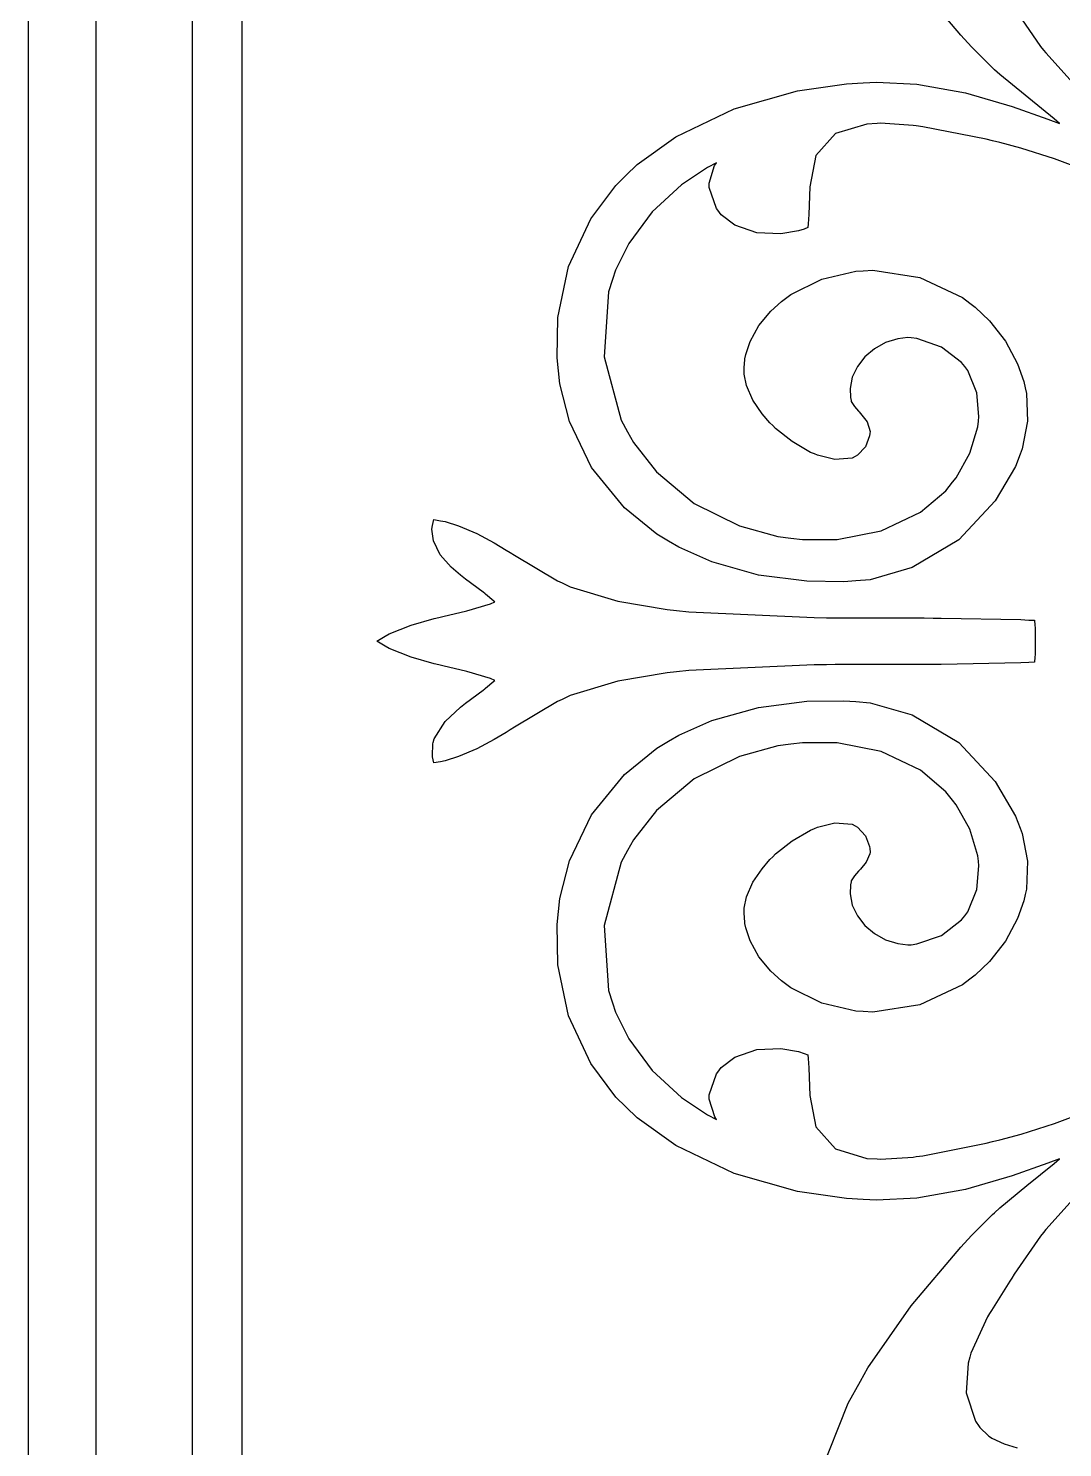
# Model space of a CAD drawing. Extents: x 0 to 1426, y 0 to 829.
# Drawn here: x 0.1 to 59.7, y 659.2 to 740.9 of the extents above; entities that cross this region are included whole.
import ezdxf

# ---------------------------------------------------------------- set-up
doc = ezdxf.new("R2010")
doc.units = 0
doc.layers.get('0').update_dxf_attribs({"linetype": 'CONTINUOUS'})

msp = doc.modelspace()

# ---------------------------------------------------------------- linework, layer by layer
at = {"color": 0}
for p, q in [((0.1034, 631.472), (0.1034, 779.801)), ((0.1034, 631.472), (0.1034, 779.801)), ((3.9908, 775.914), (3.9908, 635.356)), ((3.9908, 775.914), (3.9908, 635.356)), ((9.5567, 637.639), (9.5567, 773.635)), ((9.5567, 637.639), (9.5567, 773.635)), ((12.3899, 773.635), (12.3899, 637.639)), ((12.3899, 773.635), (12.3899, 637.639)), ((53.818, 740.533), (50.9598, 743.91)), ((53.818, 740.533), (50.9598, 743.91)), ((56.8798, 742.1), (58.4013, 739.895)), ((56.8798, 742.1), (58.4013, 739.895)), ((54.416, 739.874), (53.818, 740.533)), ((54.416, 739.874), (53.818, 740.533)), ((54.5207, 739.761), (54.416, 739.874)), ((54.5207, 739.761), (54.416, 739.874)), ((55.6369, 738.653), (54.5207, 739.761)), ((55.6369, 738.653), (54.5207, 739.761)), ((58.4013, 739.895), (58.5749, 739.683)), ((58.4013, 739.895), (58.5749, 739.683)), ((58.5749, 739.683), (58.7072, 739.525)), ((58.5749, 739.683), (58.7072, 739.525)), ((58.7072, 739.525), (60.1155, 737.962)), ((58.7072, 739.525), (60.1155, 737.962)), ((55.7541, 738.547), (55.6369, 738.653)), ((55.7541, 738.547), (55.6369, 738.653)), ((56.0518, 738.279), (55.7541, 738.547)), ((56.0518, 738.279), (55.7541, 738.547)), ((59.1894, 735.718), (56.0518, 738.279)), ((59.1894, 735.718), (56.0518, 738.279)), ((40.7529, 736.3), (44.4003, 737.327)), ((40.7529, 736.3), (44.4003, 737.327)), ((44.4003, 737.327), (47.2324, 737.743)), ((44.4003, 737.327), (47.2324, 737.743)), ((47.2324, 737.743), (48.1817, 737.789)), ((47.2324, 737.743), (48.1817, 737.789)), ((48.1817, 737.789), (48.9507, 737.828)), ((48.1817, 737.789), (48.9507, 737.828)), ((48.9507, 737.828), (51.2713, 737.708)), ((48.9507, 737.828), (51.2713, 737.708)), ((51.2713, 737.708), (54.0798, 737.214)), ((51.2713, 737.708), (54.0798, 737.214)), ((54.0798, 737.214), (56.7683, 736.424)), ((54.0798, 737.214), (56.7683, 736.424)), ((37.4026, 734.684), (40.7529, 736.3)), ((37.4026, 734.684), (40.7529, 736.3)), ((56.7683, 736.424), (58.8186, 735.704)), ((56.7683, 736.424), (58.8186, 735.704)), ((58.8186, 735.704), (59.4995, 735.457)), ((58.8186, 735.704), (59.4995, 735.457)), ((59.4995, 735.457), (59.1894, 735.718)), ((59.4995, 735.457), (59.1894, 735.718)), ((46.5875, 734.882), (45.4671, 733.601)), ((46.5875, 734.882), (45.4671, 733.601)), ((48.3898, 735.422), (46.5875, 734.882)), ((48.3898, 735.422), (46.5875, 734.882)), ((48.9991, 735.453), (48.3898, 735.422)), ((48.9991, 735.453), (48.3898, 735.422)), ((49.1765, 735.461), (48.9991, 735.453)), ((49.1765, 735.461), (48.9991, 735.453)), ((51.0674, 735.344), (49.1765, 735.461)), ((51.0674, 735.344), (49.1765, 735.461)), ((51.2452, 735.319), (51.0674, 735.344)), ((51.2452, 735.319), (51.0674, 735.344)), ((51.6146, 735.266), (51.2452, 735.319)), ((51.6146, 735.266), (51.2452, 735.319)), ((55.2785, 734.547), (51.6146, 735.266)), ((55.2785, 734.547), (51.6146, 735.266)), ((35.162, 733.083), (37.4026, 734.684)), ((35.162, 733.083), (37.4026, 734.684)), ((55.6398, 734.459), (55.2785, 734.547)), ((55.6398, 734.459), (55.2785, 734.547)), ((56.0504, 734.356), (55.6398, 734.459)), ((56.0504, 734.356), (55.6398, 734.459)), ((57.2752, 734.021), (56.0504, 734.356)), ((57.2752, 734.021), (56.0504, 734.356)), ((59.206, 733.421), (57.2752, 734.021)), ((59.206, 733.421), (57.2752, 734.021)), ((39.7372, 733.189), (39.2105, 732.913)), ((39.7372, 733.189), (39.2105, 732.913)), ((39.697, 733.129), (39.7316, 733.185)), ((39.697, 733.129), (39.7316, 733.185)), ((39.7316, 733.185), (39.7358, 733.189)), ((39.7316, 733.185), (39.7358, 733.189)), ((39.7358, 733.189), (39.7372, 733.189)), ((39.7358, 733.189), (39.7372, 733.189)), ((45.4671, 733.601), (45.1171, 731.802)), ((45.4671, 733.601), (45.1171, 731.802)), ((61.1434, 732.681), (59.206, 733.421)), ((61.1434, 732.681), (59.206, 733.421)), ((33.948, 731.89), (34.5157, 732.448)), ((33.948, 731.89), (34.5157, 732.448)), ((34.5157, 732.448), (35.162, 733.083)), ((34.5157, 732.448), (35.162, 733.083)), ((39.2105, 732.913), (37.7225, 731.915)), ((39.2105, 732.913), (37.7225, 731.915)), ((39.3114, 732.014), (39.6311, 733.03)), ((39.3114, 732.014), (39.6311, 733.03)), ((39.6311, 733.03), (39.6946, 733.125)), ((39.6311, 733.03), (39.6946, 733.125)), ((39.6946, 733.125), (39.697, 733.129)), ((39.6946, 733.125), (39.697, 733.129)), ((32.5038, 729.957), (33.948, 731.89)), ((32.5038, 729.957), (33.948, 731.89)), ((37.7225, 731.915), (36.026, 730.363)), ((37.7225, 731.915), (36.026, 730.363)), ((39.3139, 731.901), (39.3114, 732.014)), ((39.3139, 731.901), (39.3114, 732.014)), ((39.3153, 731.77), (39.3139, 731.901)), ((39.3153, 731.77), (39.3139, 731.901)), ((39.7302, 730.56), (39.3153, 731.77)), ((39.7302, 730.56), (39.3153, 731.77)), ((45.1171, 731.802), (45.0522, 730.204)), ((45.1171, 731.802), (45.0522, 730.204)), ((31.214, 727.213), (32.5038, 729.957)), ((31.214, 727.213), (32.5038, 729.957)), ((36.026, 730.363), (34.688, 728.546)), ((36.026, 730.363), (34.688, 728.546)), ((39.8117, 730.451), (39.7302, 730.56)), ((39.8117, 730.451), (39.7302, 730.56)), ((40.0018, 730.197), (39.8117, 730.451)), ((40.0018, 730.197), (39.8117, 730.451)), ((40.8009, 729.594), (40.0018, 730.197)), ((40.8009, 729.594), (40.0018, 730.197)), ((45.0522, 730.204), (45.0176, 729.671)), ((45.0522, 730.204), (45.0176, 729.671)), ((42.0606, 729.156), (40.8009, 729.594)), ((42.0606, 729.156), (40.8009, 729.594)), ((43.4372, 729.096), (42.0606, 729.156)), ((43.4372, 729.096), (42.0606, 729.156)), ((44.4556, 729.266), (43.4372, 729.096)), ((44.4556, 729.266), (43.4372, 729.096)), ((44.7781, 729.375), (44.4556, 729.266)), ((44.7781, 729.375), (44.4556, 729.266)), ((45.0039, 729.453), (44.7781, 729.375)), ((45.0039, 729.453), (44.7781, 729.375)), ((45.0176, 729.671), (45.0039, 729.453)), ((45.0176, 729.671), (45.0039, 729.453)), ((34.688, 728.546), (33.9259, 727.012)), ((34.688, 728.546), (33.9259, 727.012)), ((30.6062, 724.274), (31.214, 727.213)), ((30.6062, 724.274), (31.214, 727.213)), ((33.9259, 727.012), (33.7495, 726.472)), ((33.9259, 727.012), (33.7495, 726.472)), ((45.8004, 726.486), (47.7725, 726.951)), ((45.8004, 726.486), (47.7725, 726.951)), ((47.7725, 726.951), (48.1803, 726.973)), ((47.7725, 726.951), (48.1803, 726.973)), ((48.1803, 726.973), (48.7454, 727.004)), ((48.1803, 726.973), (48.7454, 727.004)), ((48.7454, 727.004), (51.4586, 726.574)), ((48.7454, 727.004), (51.4586, 726.574)), ((33.7495, 726.472), (33.5098, 725.752)), ((33.7495, 726.472), (33.5098, 725.752)), ((44.0161, 725.597), (45.8004, 726.486)), ((44.0161, 725.597), (45.8004, 726.486)), ((51.4586, 726.574), (53.902, 725.431)), ((51.4586, 726.574), (53.902, 725.431)), ((33.5098, 725.752), (33.2631, 722.009)), ((33.5098, 725.752), (33.2631, 722.009)), ((42.8734, 724.644), (43.4827, 725.202)), ((42.8734, 724.644), (43.4827, 725.202)), ((43.4827, 725.202), (43.7032, 725.364)), ((43.4827, 725.202), (43.7032, 725.364)), ((43.7032, 725.364), (44.0161, 725.597)), ((43.7032, 725.364), (44.0161, 725.597)), ((53.902, 725.431), (54.3334, 725.103)), ((53.902, 725.431), (54.3334, 725.103)), ((54.3334, 725.103), (54.6336, 724.874)), ((54.3334, 725.103), (54.6336, 724.874)), ((30.5566, 721.96), (30.6062, 724.274)), ((30.5566, 721.96), (30.6062, 724.274)), ((42.183, 723.815), (42.8734, 724.644)), ((42.183, 723.815), (42.8734, 724.644)), ((54.6336, 724.874), (55.4634, 724.083)), ((54.6336, 724.874), (55.4634, 724.083)), ((41.6705, 722.891), (42.183, 723.815)), ((41.6705, 722.891), (42.183, 723.815)), ((55.4634, 724.083), (56.3894, 722.909)), ((55.4634, 724.083), (56.3894, 722.909)), ((41.4196, 722.147), (41.6705, 722.891)), ((41.4196, 722.147), (41.6705, 722.891)), ((49.4757, 722.831), (48.8322, 722.478)), ((49.4757, 722.831), (48.8322, 722.478)), ((50.1908, 723.05), (49.4757, 722.831)), ((50.1908, 723.05), (49.4757, 722.831)), ((50.764, 723.12), (50.1908, 723.05)), ((50.764, 723.12), (50.1908, 723.05)), ((50.9545, 723.117), (50.764, 723.12)), ((50.9545, 723.117), (50.764, 723.12)), ((51.2685, 723.071), (50.9545, 723.117)), ((51.2685, 723.071), (50.9545, 723.117)), ((52.6962, 722.577), (51.2685, 723.071)), ((52.6962, 722.577), (51.2685, 723.071)), ((53.8565, 721.692), (52.6962, 722.577)), ((53.8565, 721.692), (52.6962, 722.577)), ((56.3894, 722.909), (57.084, 721.614)), ((56.3894, 722.909), (57.084, 721.614)), ((30.6407, 721.201), (30.5566, 721.96)), ((30.6407, 721.201), (30.5566, 721.96)), ((33.2631, 722.009), (34.2401, 718.368)), ((33.2631, 722.009), (34.2401, 718.368)), ((41.3247, 721.395), (41.3688, 721.84)), ((41.3247, 721.395), (41.3688, 721.84)), ((41.3688, 721.84), (41.3784, 721.893)), ((41.3688, 721.84), (41.3784, 721.893)), ((41.3784, 721.893), (41.4196, 722.147)), ((41.3784, 721.893), (41.4196, 722.147)), ((48.2822, 722.016), (47.8497, 721.466)), ((48.2822, 722.016), (47.8497, 721.466)), ((48.8322, 722.478), (48.2822, 722.016)), ((48.8322, 722.478), (48.2822, 722.016)), ((30.7206, 720.464), (30.6407, 721.201)), ((30.7206, 720.464), (30.6407, 721.201)), ((41.3247, 721.229), (41.3247, 721.395)), ((41.3247, 721.229), (41.3247, 721.395)), ((41.3247, 721.014), (41.3247, 721.229)), ((41.3247, 721.014), (41.3247, 721.229)), ((41.4651, 720.358), (41.3247, 721.014)), ((41.4651, 720.358), (41.3247, 721.014)), ((47.8497, 721.466), (47.5576, 720.845)), ((47.8497, 721.466), (47.5576, 720.845)), ((54.0371, 721.452), (53.8565, 721.692)), ((54.0371, 721.452), (53.8565, 721.692)), ((54.2092, 721.222), (54.0371, 721.452)), ((54.2092, 721.222), (54.0371, 721.452)), ((54.7303, 719.945), (54.2092, 721.222)), ((54.7303, 719.945), (54.2092, 721.222)), ((57.084, 721.614), (57.4463, 720.584)), ((57.084, 721.614), (57.4463, 720.584)), ((31.2787, 718.284), (30.7206, 720.464)), ((31.2787, 718.284), (30.7206, 720.464)), ((41.8331, 719.518), (41.4651, 720.358)), ((41.8331, 719.518), (41.4651, 720.358)), ((47.5576, 720.845), (47.4278, 720.185)), ((47.5576, 720.845), (47.4278, 720.185)), ((47.4278, 720.185), (47.4472, 719.667)), ((47.4278, 720.185), (47.4472, 719.667)), ((57.4463, 720.584), (57.5208, 720.231)), ((57.4463, 720.584), (57.5208, 720.231)), ((57.5208, 720.231), (57.5882, 719.91)), ((57.5208, 720.231), (57.5882, 719.91)), ((42.3609, 718.739), (41.8331, 719.518)), ((42.3609, 718.739), (41.8331, 719.518)), ((47.4472, 719.667), (47.4857, 719.497)), ((47.4472, 719.667), (47.4857, 719.497)), ((47.4857, 719.497), (47.4984, 719.448)), ((47.4857, 719.497), (47.4984, 719.448)), ((47.4984, 719.448), (47.6843, 719.155)), ((47.4984, 719.448), (47.6843, 719.155)), ((54.8513, 718.577), (54.7303, 719.945)), ((54.8513, 718.577), (54.7303, 719.945)), ((57.5882, 719.91), (57.6545, 718.301)), ((57.5882, 719.91), (57.6545, 718.301)), ((42.8156, 718.213), (42.3609, 718.739)), ((42.8156, 718.213), (42.3609, 718.739)), ((47.6843, 719.155), (47.9213, 718.887)), ((47.6843, 719.155), (47.9213, 718.887)), ((47.9213, 718.887), (47.9584, 718.845)), ((47.9213, 718.887), (47.9584, 718.845)), ((47.9584, 718.845), (48.0399, 718.757)), ((47.9584, 718.845), (48.0399, 718.757)), ((48.0399, 718.757), (48.4145, 718.266)), ((48.0399, 718.757), (48.4145, 718.266)), ((54.8238, 718.305), (54.8513, 718.577)), ((54.8238, 718.305), (54.8513, 718.577)), ((32.541, 715.631), (31.2787, 718.284)), ((32.541, 715.631), (31.2787, 718.284)), ((34.2401, 718.368), (34.6136, 717.691)), ((34.2401, 718.368), (34.6136, 717.691)), ((34.6136, 717.691), (34.9539, 717.074)), ((34.6136, 717.691), (34.9539, 717.074)), ((42.981, 718.051), (42.8156, 718.213)), ((42.981, 718.051), (42.8156, 718.213)), ((43.1451, 717.889), (42.981, 718.051)), ((43.1451, 717.889), (42.981, 718.051)), ((44.0916, 717.134), (43.1451, 717.889)), ((44.0916, 717.134), (43.1451, 717.889)), ((48.4145, 718.266), (48.5923, 717.709)), ((48.4145, 718.266), (48.5923, 717.709)), ((48.5923, 717.709), (48.5743, 717.589)), ((48.5923, 717.709), (48.5743, 717.589)), ((54.3373, 716.467), (54.792, 717.991)), ((54.3373, 716.467), (54.792, 717.991)), ((54.792, 717.991), (54.8238, 718.305)), ((54.792, 717.991), (54.8238, 718.305)), ((57.6545, 718.301), (57.3486, 716.717)), ((57.6545, 718.301), (57.3486, 716.717)), ((34.9539, 717.074), (36.2839, 715.391)), ((34.9539, 717.074), (36.2839, 715.391)), ((45.1527, 716.513), (44.0916, 717.134)), ((45.1527, 716.513), (44.0916, 717.134)), ((48.3263, 716.837), (47.8663, 716.343)), ((48.3263, 716.837), (47.8663, 716.343)), ((48.5567, 717.455), (48.3263, 716.837)), ((48.5567, 717.455), (48.3263, 716.837)), ((48.5743, 717.589), (48.5567, 717.455)), ((48.5743, 717.589), (48.5567, 717.455)), ((45.376, 716.421), (45.1527, 716.513)), ((45.376, 716.421), (45.1527, 716.513)), ((45.551, 716.347), (45.376, 716.421)), ((45.551, 716.347), (45.376, 716.421)), ((46.5473, 716.097), (45.551, 716.347)), ((46.5473, 716.097), (45.551, 716.347)), ((47.552, 716.185), (46.5473, 716.097)), ((47.552, 716.185), (46.5473, 716.097)), ((47.7326, 716.276), (47.552, 716.185)), ((47.7326, 716.276), (47.552, 716.185)), ((47.8663, 716.343), (47.7326, 716.276)), ((47.8663, 716.343), (47.7326, 716.276)), ((53.5411, 715.052), (54.3373, 716.467)), ((53.5411, 715.052), (54.3373, 716.467)), ((57.2301, 716.411), (56.9584, 715.705)), ((57.2301, 716.411), (56.9584, 715.705)), ((57.3486, 716.717), (57.2301, 716.411)), ((57.3486, 716.717), (57.2301, 716.411)), ((34.4372, 713.313), (32.541, 715.631)), ((34.4372, 713.313), (32.541, 715.631)), ((36.2839, 715.391), (38.457, 713.571)), ((36.2839, 715.391), (38.457, 713.571)), ((56.9584, 715.705), (55.7911, 713.726)), ((56.9584, 715.705), (55.7911, 713.726)), ((52.9498, 714.304), (53.3382, 714.795)), ((52.9498, 714.304), (53.3382, 714.795)), ((53.3382, 714.795), (53.5411, 715.052)), ((53.3382, 714.795), (53.5411, 715.052)), ((38.457, 713.571), (41.0616, 712.283)), ((38.457, 713.571), (41.0616, 712.283)), ((51.4794, 713.073), (52.9498, 714.304)), ((51.4794, 713.073), (52.9498, 714.304)), ((55.7911, 713.726), (53.6952, 711.479)), ((55.7911, 713.726), (53.6952, 711.479)), ((36.2948, 711.8), (34.4372, 713.313)), ((36.2948, 711.8), (34.4372, 713.313)), ((49.2234, 711.987), (51.4794, 713.073)), ((49.2234, 711.987), (51.4794, 713.073)), ((23.3495, 712.089), (23.3894, 712.301)), ((23.3495, 712.089), (23.3894, 712.301)), ((23.4322, 711.408), (23.3495, 712.089)), ((23.4322, 711.408), (23.3495, 712.089)), ((23.3894, 712.301), (23.4528, 712.643)), ((23.3894, 712.301), (23.4528, 712.643)), ((23.4528, 712.643), (23.8345, 712.576)), ((23.4528, 712.643), (23.8345, 712.576)), ((23.8345, 712.576), (24.1005, 712.526)), ((23.8345, 712.576), (24.1005, 712.526)), ((24.1005, 712.526), (24.8833, 712.283)), ((24.1005, 712.526), (24.8833, 712.283)), ((24.8833, 712.283), (25.9292, 711.831)), ((24.8833, 712.283), (25.9292, 711.831)), ((41.0616, 712.283), (43.2731, 711.673)), ((41.0616, 712.283), (43.2731, 711.673)), ((46.6975, 711.496), (49.2234, 711.987)), ((46.6975, 711.496), (49.2234, 711.987)), ((23.8304, 710.607), (23.4322, 711.408)), ((23.8304, 710.607), (23.4322, 711.408)), ((25.9292, 711.831), (26.9324, 711.295)), ((25.9292, 711.831), (26.9324, 711.295)), ((26.9324, 711.295), (27.6255, 710.886)), ((26.9324, 711.295), (27.6255, 710.886)), ((36.9757, 711.398), (36.2948, 711.8)), ((36.9757, 711.398), (36.2948, 711.8)), ((37.5666, 711.048), (36.9757, 711.398)), ((37.5666, 711.048), (36.9757, 711.398)), ((43.2731, 711.673), (44.0256, 711.574)), ((43.2731, 711.673), (44.0256, 711.574)), ((44.0256, 711.574), (44.6842, 711.489)), ((44.0256, 711.574), (44.6842, 711.489)), ((44.6842, 711.489), (46.6975, 711.496)), ((44.6842, 711.489), (46.6975, 711.496)), ((53.6952, 711.479), (51.0025, 709.877)), ((53.6952, 711.479), (51.0025, 709.877)), ((24.4547, 709.905), (23.8304, 710.607)), ((24.4547, 709.905), (23.8304, 710.607)), ((27.6255, 710.886), (27.8557, 710.745)), ((27.6255, 710.886), (27.8557, 710.745)), ((27.8557, 710.745), (28.0982, 710.597)), ((27.8557, 710.745), (28.0982, 710.597)), ((28.0982, 710.597), (30.5856, 709.119)), ((28.0982, 710.597), (30.5856, 709.119)), ((39.4684, 710.212), (37.5666, 711.048)), ((39.4684, 710.212), (37.5666, 711.048)), ((24.9921, 709.436), (24.4547, 709.905)), ((24.9921, 709.436), (24.4547, 709.905)), ((42.1541, 709.447), (39.4684, 710.212)), ((42.1541, 709.447), (39.4684, 710.212)), ((51.0025, 709.877), (48.5881, 709.179)), ((51.0025, 709.877), (48.5881, 709.179)), ((25.1795, 709.291), (24.9921, 709.436)), ((25.1795, 709.291), (24.9921, 709.436)), ((25.2788, 709.214), (25.1795, 709.291)), ((25.2788, 709.214), (25.1795, 709.291)), ((26.2916, 708.455), (25.2788, 709.214)), ((26.2916, 708.455), (25.2788, 709.214)), ((30.5856, 709.119), (30.8433, 708.992)), ((30.5856, 709.119), (30.8433, 708.992)), ((30.8433, 708.992), (31.3187, 708.759)), ((30.8433, 708.992), (31.3187, 708.759)), ((31.3187, 708.759), (34.0541, 707.937)), ((31.3187, 708.759), (34.0541, 707.937)), ((44.9488, 709.087), (42.1541, 709.447)), ((44.9488, 709.087), (42.1541, 709.447)), ((47.0683, 709.062), (44.9488, 709.087)), ((47.0683, 709.062), (44.9488, 709.087)), ((47.7711, 709.115), (47.0683, 709.062)), ((47.7711, 709.115), (47.0683, 709.062)), ((48.5881, 709.179), (47.7711, 709.115)), ((48.5881, 709.179), (47.7711, 709.115)), ((26.3922, 708.378), (26.2916, 708.455)), ((26.3922, 708.378), (26.2916, 708.455)), ((26.4377, 708.343), (26.3922, 708.378)), ((26.4377, 708.343), (26.3922, 708.378)), ((26.9186, 707.937), (26.4377, 708.343)), ((26.9186, 707.937), (26.4377, 708.343)), ((26.7243, 707.789), (26.9641, 707.894)), ((26.7243, 707.789), (26.9641, 707.894)), ((26.9641, 707.894), (26.9186, 707.937)), ((26.9641, 707.894), (26.9186, 707.937)), ((34.0541, 707.937), (36.9037, 707.464)), ((34.0541, 707.937), (36.9037, 707.464)), ((23.7367, 706.998), (23.9793, 707.055)), ((23.7367, 706.998), (23.9793, 707.055)), ((23.9793, 707.055), (25.3559, 707.376)), ((23.9793, 707.055), (25.3559, 707.376)), ((25.3559, 707.376), (26.7243, 707.789)), ((25.3559, 707.376), (26.7243, 707.789)), ((36.9037, 707.464), (37.4385, 707.408)), ((36.9037, 707.464), (37.4385, 707.408)), ((37.4385, 707.408), (38.1497, 707.33)), ((37.4385, 707.408), (38.1497, 707.33)), ((38.1497, 707.33), (45.3542, 706.998)), ((38.1497, 707.33), (45.3542, 706.998)), ((20.8828, 706.053), (22.1464, 706.564)), ((20.8828, 706.053), (22.1464, 706.564)), ((22.1464, 706.564), (23.4763, 706.935)), ((22.1464, 706.564), (23.4763, 706.935)), ((23.4763, 706.935), (23.7367, 706.998)), ((23.4763, 706.935), (23.7367, 706.998)), ((45.3542, 706.998), (46.0707, 706.991)), ((45.3542, 706.998), (46.0707, 706.991)), ((46.0707, 706.991), (46.5818, 706.984)), ((46.0707, 706.991), (46.5818, 706.984)), ((46.5818, 706.984), (51.6985, 706.974)), ((46.5818, 706.984), (51.6985, 706.974)), ((51.6985, 706.974), (52.2111, 706.97)), ((51.6985, 706.974), (52.2111, 706.97)), ((52.2111, 706.97), (52.6701, 706.97)), ((52.2111, 706.97), (52.6701, 706.97)), ((52.6701, 706.97), (57.2699, 706.882)), ((52.6701, 706.97), (57.2699, 706.882)), ((57.2699, 706.882), (57.7289, 706.857)), ((57.2699, 706.882), (57.7289, 706.857)), ((57.7289, 706.857), (58.0471, 706.84)), ((57.7289, 706.857), (58.0471, 706.84)), ((58.0471, 706.84), (58.0803, 706.557)), ((58.0471, 706.84), (58.0803, 706.557)), ((58.0803, 706.557), (58.0983, 706.402)), ((58.0803, 706.557), (58.0983, 706.402)), ((58.0983, 706.402), (58.0983, 704.871)), ((58.0983, 706.402), (58.0983, 704.871)), ((20.1745, 705.637), (20.6568, 705.919)), ((20.1745, 705.637), (20.6568, 705.919)), ((20.6568, 705.354), (20.1745, 705.637)), ((20.6568, 705.354), (20.1745, 705.637)), ((20.6568, 705.919), (20.8828, 706.053)), ((20.6568, 705.919), (20.8828, 706.053)), ((20.8828, 705.224), (20.6568, 705.354)), ((20.8828, 705.224), (20.6568, 705.354)), ((22.1464, 704.712), (20.8828, 705.224)), ((22.1464, 704.712), (20.8828, 705.224)), ((23.4763, 704.338), (22.1464, 704.712)), ((23.4763, 704.338), (22.1464, 704.712)), ((58.0803, 704.716), (58.0471, 704.434)), ((58.0803, 704.716), (58.0471, 704.434)), ((58.0983, 704.871), (58.0803, 704.716)), ((58.0983, 704.871), (58.0803, 704.716)), ((23.7367, 704.275), (23.4763, 704.338)), ((23.7367, 704.275), (23.4763, 704.338)), ((23.9793, 704.219), (23.7367, 704.275)), ((23.9793, 704.219), (23.7367, 704.275)), ((25.3559, 703.898), (23.9793, 704.219)), ((25.3559, 703.898), (23.9793, 704.219)), ((26.7243, 703.485), (25.3559, 703.898)), ((26.7243, 703.485), (25.3559, 703.898)), ((36.9037, 703.809), (34.0541, 703.337)), ((36.9037, 703.809), (34.0541, 703.337)), ((37.4385, 703.866), (36.9037, 703.809)), ((37.4385, 703.866), (36.9037, 703.809)), ((38.1497, 703.943), (37.4385, 703.866)), ((38.1497, 703.943), (37.4385, 703.866)), ((45.3542, 704.279), (38.1497, 703.943)), ((45.3542, 704.279), (38.1497, 703.943)), ((46.0707, 704.282), (45.3542, 704.279)), ((46.0707, 704.282), (45.3542, 704.279)), ((46.5818, 704.289), (46.0707, 704.282)), ((46.5818, 704.289), (46.0707, 704.282)), ((51.6985, 704.3), (46.5818, 704.289)), ((51.6985, 704.3), (46.5818, 704.289)), ((52.2111, 704.303), (51.6985, 704.3)), ((52.2111, 704.303), (51.6985, 704.3)), ((52.6701, 704.303), (52.2111, 704.303)), ((52.6701, 704.303), (52.2111, 704.303)), ((57.2699, 704.391), (52.6701, 704.303)), ((57.2699, 704.391), (52.6701, 704.303)), ((57.7289, 704.416), (57.2699, 704.391)), ((57.7289, 704.416), (57.2699, 704.391)), ((58.0471, 704.434), (57.7289, 704.416)), ((58.0471, 704.434), (57.7289, 704.416)), ((26.3922, 702.896), (26.4377, 702.931)), ((26.3922, 702.896), (26.4377, 702.931)), ((26.4377, 702.931), (26.9186, 703.337)), ((26.4377, 702.931), (26.9186, 703.337)), ((26.9641, 703.379), (26.7243, 703.485)), ((26.9641, 703.379), (26.7243, 703.485)), ((26.9186, 703.337), (26.9641, 703.379)), ((26.9186, 703.337), (26.9641, 703.379)), ((34.0541, 703.337), (31.3187, 702.515)), ((34.0541, 703.337), (31.3187, 702.515)), ((25.2788, 702.06), (26.2916, 702.818)), ((25.2788, 702.06), (26.2916, 702.818)), ((26.2916, 702.818), (26.3922, 702.896)), ((26.2916, 702.818), (26.3922, 702.896)), ((30.5856, 702.155), (28.0982, 700.677)), ((30.5856, 702.155), (28.0982, 700.677)), ((30.8433, 702.278), (30.5856, 702.155)), ((30.8433, 702.278), (30.5856, 702.155)), ((31.3187, 702.515), (30.8433, 702.278)), ((31.3187, 702.515), (30.8433, 702.278)), ((42.1541, 701.827), (44.9488, 702.187)), ((42.1541, 701.827), (44.9488, 702.187)), ((44.9488, 702.187), (47.0683, 702.211)), ((44.9488, 702.187), (47.0683, 702.211)), ((47.0683, 702.211), (47.7711, 702.158)), ((47.0683, 702.211), (47.7711, 702.158)), ((47.7711, 702.158), (48.5881, 702.095)), ((47.7711, 702.158), (48.5881, 702.095)), ((24.1033, 701.008), (24.9949, 701.837)), ((24.1033, 701.008), (24.9949, 701.837)), ((24.9949, 701.837), (25.1795, 701.982)), ((24.9949, 701.837), (25.1795, 701.982)), ((25.1795, 701.982), (25.2788, 702.06)), ((25.1795, 701.982), (25.2788, 702.06)), ((39.4684, 701.061), (42.1541, 701.827)), ((39.4684, 701.061), (42.1541, 701.827)), ((48.5881, 702.095), (51.0025, 701.396)), ((48.5881, 702.095), (51.0025, 701.396)), ((51.0025, 701.396), (53.6952, 699.795)), ((51.0025, 701.396), (53.6952, 699.795)), ((23.4694, 700.02), (24.1033, 701.008)), ((23.4694, 700.02), (24.1033, 701.008)), ((27.8557, 700.528), (27.6255, 700.387)), ((27.8557, 700.528), (27.6255, 700.387)), ((28.0982, 700.677), (27.8557, 700.528)), ((28.0982, 700.677), (27.8557, 700.528)), ((37.5666, 700.225), (39.4684, 701.061)), ((37.5666, 700.225), (39.4684, 701.061)), ((23.3757, 699.043), (23.3977, 699.731)), ((23.3757, 699.043), (23.3977, 699.731)), ((23.3977, 699.731), (23.4156, 699.798)), ((23.3977, 699.731), (23.4156, 699.798)), ((23.4156, 699.798), (23.4694, 700.02)), ((23.4156, 699.798), (23.4694, 700.02)), ((26.9324, 699.982), (25.9292, 699.445)), ((26.9324, 699.982), (25.9292, 699.445)), ((27.6255, 700.387), (26.9324, 699.982)), ((27.6255, 700.387), (26.9324, 699.982)), ((36.2948, 699.474), (36.9757, 699.876)), ((36.2948, 699.474), (36.9757, 699.876)), ((36.9757, 699.876), (37.5666, 700.225)), ((36.9757, 699.876), (37.5666, 700.225)), ((44.0256, 699.699), (43.2731, 699.604)), ((44.0256, 699.699), (43.2731, 699.604)), ((44.6842, 699.784), (44.0256, 699.699)), ((44.6842, 699.784), (44.0256, 699.699)), ((46.6975, 699.777), (44.6842, 699.784)), ((46.6975, 699.777), (44.6842, 699.784)), ((49.2234, 699.29), (46.6975, 699.777)), ((49.2234, 699.29), (46.6975, 699.777)), ((53.6952, 699.795), (55.7911, 697.548)), ((53.6952, 699.795), (55.7911, 697.548)), ((23.3894, 698.973), (23.3757, 699.043)), ((23.3894, 698.973), (23.3757, 699.043)), ((23.4528, 698.627), (23.3894, 698.973)), ((23.4528, 698.627), (23.3894, 698.973)), ((24.8833, 698.99), (24.1005, 698.747)), ((24.8833, 698.99), (24.1005, 698.747)), ((25.9292, 699.445), (24.8833, 698.99)), ((25.9292, 699.445), (24.8833, 698.99)), ((34.4372, 697.96), (36.2948, 699.474)), ((34.4372, 697.96), (36.2948, 699.474)), ((41.0616, 698.99), (38.457, 697.703)), ((41.0616, 698.99), (38.457, 697.703)), ((43.2731, 699.604), (41.0616, 698.99)), ((43.2731, 699.604), (41.0616, 698.99)), ((51.4794, 698.2), (49.2234, 699.29)), ((51.4794, 698.2), (49.2234, 699.29)), ((23.8345, 698.698), (23.4528, 698.627)), ((23.8345, 698.698), (23.4528, 698.627)), ((24.1005, 698.747), (23.8345, 698.698)), ((24.1005, 698.747), (23.8345, 698.698)), ((52.9498, 696.969), (51.4794, 698.2)), ((52.9498, 696.969), (51.4794, 698.2)), ((32.5424, 695.643), (34.4372, 697.96)), ((32.5424, 695.643), (34.4372, 697.96)), ((38.457, 697.703), (36.2839, 695.882)), ((38.457, 697.703), (36.2839, 695.882)), ((55.7911, 697.548), (56.9584, 695.568)), ((55.7911, 697.548), (56.9584, 695.568)), ((53.3382, 696.479), (52.9498, 696.969)), ((53.3382, 696.479), (52.9498, 696.969)), ((53.5411, 696.221), (53.3382, 696.479)), ((53.5411, 696.221), (53.3382, 696.479)), ((31.2801, 692.99), (32.5424, 695.643)), ((31.2801, 692.99), (32.5424, 695.643)), ((36.2839, 695.882), (34.9539, 694.2)), ((36.2839, 695.882), (34.9539, 694.2)), ((54.3373, 694.81), (53.5411, 696.221)), ((54.3373, 694.81), (53.5411, 696.221)), ((44.0916, 694.14), (45.1527, 694.761)), ((44.0916, 694.14), (45.1527, 694.761)), ((45.1527, 694.761), (45.376, 694.852)), ((45.1527, 694.761), (45.376, 694.852)), ((45.376, 694.852), (45.551, 694.926)), ((45.376, 694.852), (45.551, 694.926)), ((45.551, 694.926), (46.5473, 695.177)), ((45.551, 694.926), (46.5473, 695.177)), ((46.5473, 695.177), (47.5534, 695.092)), ((46.5473, 695.177), (47.5534, 695.092)), ((47.5534, 695.092), (47.734, 694.997)), ((47.5534, 695.092), (47.734, 694.997)), ((47.734, 694.997), (47.8677, 694.93)), ((47.734, 694.997), (47.8677, 694.93)), ((47.8677, 694.93), (48.3277, 694.436)), ((47.8677, 694.93), (48.3277, 694.436)), ((54.792, 693.279), (54.3373, 694.81)), ((54.792, 693.279), (54.3373, 694.81)), ((56.9584, 695.568), (57.2301, 694.863)), ((56.9584, 695.568), (57.2301, 694.863)), ((57.2301, 694.863), (57.3486, 694.556)), ((57.2301, 694.863), (57.3486, 694.556)), ((34.9539, 694.2), (34.6136, 693.582)), ((34.9539, 694.2), (34.6136, 693.582)), ((43.1451, 693.385), (44.0916, 694.14)), ((43.1451, 693.385), (44.0916, 694.14)), ((48.3277, 694.436), (48.5567, 693.819)), ((48.3277, 694.436), (48.5567, 693.819)), ((57.3486, 694.556), (57.6545, 692.972)), ((57.3486, 694.556), (57.6545, 692.972)), ((34.6136, 693.582), (34.2401, 692.905)), ((34.6136, 693.582), (34.2401, 692.905)), ((42.8156, 693.06), (42.981, 693.222)), ((42.8156, 693.06), (42.981, 693.222)), ((42.981, 693.222), (43.1451, 693.385)), ((42.981, 693.222), (43.1451, 693.385)), ((48.5719, 693.385), (48.3609, 692.919)), ((48.5719, 693.385), (48.3609, 692.919)), ((48.5567, 693.819), (48.5743, 693.688)), ((48.5567, 693.819), (48.5743, 693.688)), ((48.5814, 693.487), (48.5719, 693.385)), ((48.5814, 693.487), (48.5719, 693.385)), ((48.5743, 693.688), (48.5757, 693.67)), ((48.5743, 693.688), (48.5757, 693.67)), ((48.5757, 693.67), (48.5814, 693.505)), ((48.5757, 693.67), (48.5814, 693.505)), ((48.5814, 693.505), (48.5814, 693.487)), ((48.5814, 693.505), (48.5814, 693.487)), ((54.8252, 692.965), (54.792, 693.279)), ((54.8252, 692.965), (54.792, 693.279)), ((30.7206, 690.813), (31.2801, 692.99)), ((30.7206, 690.813), (31.2801, 692.99)), ((34.2401, 692.905), (33.2645, 689.264)), ((34.2401, 692.905), (33.2645, 689.264)), ((41.8331, 691.755), (42.3609, 692.535)), ((41.8331, 691.755), (42.3609, 692.535)), ((42.3609, 692.535), (42.8156, 693.06)), ((42.3609, 692.535), (42.8156, 693.06)), ((47.9213, 692.39), (47.6843, 692.118)), ((47.9213, 692.39), (47.6843, 692.118)), ((47.9584, 692.429), (47.9213, 692.39)), ((47.9584, 692.429), (47.9213, 692.39)), ((48.0275, 692.506), (47.9584, 692.429)), ((48.0275, 692.506), (47.9584, 692.429)), ((48.3609, 692.919), (48.0275, 692.506)), ((48.3609, 692.919), (48.0275, 692.506)), ((54.7317, 691.332), (54.8527, 692.697)), ((54.7317, 691.332), (54.8527, 692.697)), ((54.8527, 692.697), (54.8252, 692.965)), ((54.8527, 692.697), (54.8252, 692.965)), ((57.6545, 692.972), (57.5882, 691.363)), ((57.6545, 692.972), (57.5882, 691.363)), ((41.4651, 690.915), (41.8331, 691.755)), ((41.4651, 690.915), (41.8331, 691.755)), ((47.4486, 691.61), (47.4292, 691.092)), ((47.4486, 691.61), (47.4292, 691.092)), ((47.4871, 691.776), (47.4486, 691.61)), ((47.4871, 691.776), (47.4486, 691.61)), ((47.4984, 691.829), (47.4871, 691.776)), ((47.4984, 691.829), (47.4871, 691.776)), ((47.6843, 692.118), (47.4984, 691.829)), ((47.6843, 692.118), (47.4984, 691.829)), ((30.6407, 690.072), (30.7206, 690.813)), ((30.6407, 690.072), (30.7206, 690.813)), ((41.3262, 690.259), (41.4651, 690.915)), ((41.3262, 690.259), (41.4651, 690.915)), ((47.4292, 691.092), (47.5576, 690.428)), ((47.4292, 691.092), (47.5576, 690.428)), ((54.2107, 690.051), (54.7317, 691.332)), ((54.2107, 690.051), (54.7317, 691.332)), ((57.4463, 690.689), (57.084, 689.663)), ((57.4463, 690.689), (57.084, 689.663)), ((57.5208, 691.042), (57.4463, 690.689)), ((57.5208, 691.042), (57.4463, 690.689)), ((57.5882, 691.363), (57.5208, 691.042)), ((57.5882, 691.363), (57.5208, 691.042)), ((30.5566, 689.314), (30.6407, 690.072)), ((30.5566, 689.314), (30.6407, 690.072)), ((41.3247, 689.987), (41.3262, 690.04)), ((41.3247, 689.987), (41.3262, 690.04)), ((41.3688, 689.437), (41.3247, 689.987)), ((41.3688, 689.437), (41.3247, 689.987)), ((41.3262, 690.04), (41.3262, 690.259)), ((41.3262, 690.04), (41.3262, 690.259)), ((47.5576, 690.428), (47.8497, 689.811)), ((47.5576, 690.428), (47.8497, 689.811)), ((54.0385, 689.822), (54.2107, 690.051)), ((54.0385, 689.822), (54.2107, 690.051)), ((30.6062, 687.003), (30.5566, 689.314)), ((30.6062, 687.003), (30.5566, 689.314)), ((33.2645, 689.264), (33.5111, 685.525)), ((33.2645, 689.264), (33.5111, 685.525)), ((41.3784, 689.381), (41.3688, 689.437)), ((41.3784, 689.381), (41.3688, 689.437)), ((41.4196, 689.127), (41.3784, 689.381)), ((41.4196, 689.127), (41.3784, 689.381)), ((41.6705, 688.382), (41.4196, 689.127)), ((41.6705, 688.382), (41.4196, 689.127)), ((47.8497, 689.811), (48.2822, 689.257)), ((47.8497, 689.811), (48.2822, 689.257)), ((48.2822, 689.257), (48.8322, 688.795)), ((48.2822, 689.257), (48.8322, 688.795)), ((52.6962, 688.696), (53.8565, 689.582)), ((52.6962, 688.696), (53.8565, 689.582)), ((53.8565, 689.582), (54.0385, 689.822)), ((53.8565, 689.582), (54.0385, 689.822)), ((57.084, 689.663), (56.3894, 688.365)), ((57.084, 689.663), (56.3894, 688.365)), ((42.183, 687.458), (41.6705, 688.382)), ((42.183, 687.458), (41.6705, 688.382)), ((48.8322, 688.795), (49.4757, 688.442)), ((48.8322, 688.795), (49.4757, 688.442)), ((49.4757, 688.442), (50.1908, 688.224)), ((49.4757, 688.442), (50.1908, 688.224)), ((50.1908, 688.224), (50.764, 688.153)), ((50.1908, 688.224), (50.764, 688.153)), ((51.2685, 688.202), (52.6962, 688.696)), ((51.2685, 688.202), (52.6962, 688.696)), ((56.3894, 688.365), (55.4634, 687.193)), ((56.3894, 688.365), (55.4634, 687.193)), ((42.8734, 686.629), (42.183, 687.458)), ((42.8734, 686.629), (42.183, 687.458)), ((50.764, 688.153), (50.9545, 688.157)), ((50.764, 688.153), (50.9545, 688.157)), ((50.9545, 688.157), (51.2685, 688.202)), ((50.9545, 688.157), (51.2685, 688.202)), ((31.214, 684.061), (30.6062, 687.003)), ((31.214, 684.061), (30.6062, 687.003)), ((43.4827, 686.072), (42.8734, 686.629)), ((43.4827, 686.072), (42.8734, 686.629)), ((55.4634, 687.193), (54.635, 686.403)), ((55.4634, 687.193), (54.635, 686.403)), ((43.7032, 685.909), (43.4827, 686.072)), ((43.7032, 685.909), (43.4827, 686.072)), ((44.0161, 685.677), (43.7032, 685.909)), ((44.0161, 685.677), (43.7032, 685.909)), ((53.902, 685.846), (51.4586, 684.699)), ((53.902, 685.846), (51.4586, 684.699)), ((54.3334, 686.17), (53.902, 685.846)), ((54.3334, 686.17), (53.902, 685.846)), ((54.635, 686.403), (54.3334, 686.17)), ((54.635, 686.403), (54.3334, 686.17)), ((33.5111, 685.525), (33.7509, 684.802)), ((33.5111, 685.525), (33.7509, 684.802)), ((45.8004, 684.788), (44.0161, 685.677)), ((45.8004, 684.788), (44.0161, 685.677)), ((33.7509, 684.802), (33.9273, 684.265)), ((33.7509, 684.802), (33.9273, 684.265)), ((33.9273, 684.265), (34.688, 682.731)), ((33.9273, 684.265), (34.688, 682.731)), ((47.7725, 684.322), (45.8004, 684.788)), ((47.7725, 684.322), (45.8004, 684.788)), ((48.1803, 684.301), (47.7725, 684.322)), ((48.1803, 684.301), (47.7725, 684.322)), ((48.7454, 684.269), (48.1803, 684.301)), ((48.7454, 684.269), (48.1803, 684.301)), ((51.4586, 684.699), (48.7454, 684.269)), ((51.4586, 684.699), (48.7454, 684.269)), ((32.5038, 681.316), (31.214, 684.061)), ((32.5038, 681.316), (31.214, 684.061)), ((34.688, 682.731), (36.026, 680.911)), ((34.688, 682.731), (36.026, 680.911)), ((40.0018, 681.076), (40.8009, 681.68)), ((40.0018, 681.076), (40.8009, 681.68)), ((40.8009, 681.68), (42.0617, 682.117)), ((40.8009, 681.68), (42.0617, 682.117)), ((42.0617, 682.117), (43.4372, 682.177)), ((42.0617, 682.117), (43.4372, 682.177)), ((43.4372, 682.177), (44.4556, 682.008)), ((43.4372, 682.177), (44.4556, 682.008)), ((44.4556, 682.008), (44.7781, 681.898)), ((44.4556, 682.008), (44.7781, 681.898)), ((44.7781, 681.898), (45.0039, 681.821)), ((44.7781, 681.898), (45.0039, 681.821)), ((45.0039, 681.821), (45.019, 681.605)), ((45.0039, 681.821), (45.019, 681.605)), ((33.948, 679.383), (32.5038, 681.316)), ((33.948, 679.383), (32.5038, 681.316)), ((36.026, 680.911), (37.7225, 679.358)), ((36.026, 680.911), (37.7225, 679.358)), ((39.8117, 680.819), (40.0018, 681.076)), ((39.8117, 680.819), (40.0018, 681.076)), ((45.019, 681.605), (45.0536, 681.073)), ((45.019, 681.605), (45.0536, 681.073)), ((45.0536, 681.073), (45.1171, 679.475)), ((45.0536, 681.073), (45.1171, 679.475)), ((39.3167, 679.503), (39.7302, 680.713)), ((39.3167, 679.503), (39.7302, 680.713)), ((39.7302, 680.713), (39.8117, 680.819)), ((39.7302, 680.713), (39.8117, 680.819)), ((34.5157, 678.826), (33.948, 679.383)), ((34.5157, 678.826), (33.948, 679.383)), ((37.7225, 679.358), (39.2105, 678.36)), ((37.7225, 679.358), (39.2105, 678.36)), ((39.3114, 679.259), (39.3139, 679.372)), ((39.3114, 679.259), (39.3139, 679.372)), ((39.6325, 678.247), (39.3114, 679.259)), ((39.6325, 678.247), (39.3114, 679.259)), ((39.3139, 679.372), (39.3167, 679.503)), ((39.3139, 679.372), (39.3167, 679.503)), ((45.1171, 679.475), (45.4671, 677.672)), ((45.1171, 679.475), (45.4671, 677.672)), ((35.162, 678.191), (34.5157, 678.826)), ((35.162, 678.191), (34.5157, 678.826)), ((59.2074, 677.852), (61.1449, 678.593)), ((59.2074, 677.852), (61.1449, 678.593)), ((37.4026, 676.593), (35.162, 678.191)), ((37.4026, 676.593), (35.162, 678.191)), ((39.2105, 678.36), (39.7372, 678.085)), ((39.2105, 678.36), (39.7372, 678.085)), ((39.6956, 678.148), (39.6325, 678.247)), ((39.6956, 678.148), (39.6325, 678.247)), ((39.6984, 678.145), (39.6956, 678.148)), ((39.6984, 678.145), (39.6956, 678.148)), ((39.733, 678.088), (39.6984, 678.145)), ((39.733, 678.088), (39.6984, 678.145)), ((39.7372, 678.085), (39.733, 678.088)), ((39.7372, 678.085), (39.733, 678.088)), ((45.4671, 677.672), (46.5875, 676.395)), ((45.4671, 677.672), (46.5875, 676.395)), ((57.2766, 677.252), (59.2074, 677.852)), ((57.2766, 677.252), (59.2074, 677.852)), ((55.2785, 676.73), (55.6398, 676.818)), ((55.2785, 676.73), (55.6398, 676.818)), ((55.6398, 676.818), (56.0504, 676.917)), ((55.6398, 676.818), (56.0504, 676.917)), ((56.0504, 676.917), (57.2766, 677.252)), ((56.0504, 676.917), (57.2766, 677.252)), ((40.7529, 674.977), (37.4026, 676.593)), ((40.7529, 674.977), (37.4026, 676.593)), ((46.5875, 676.395), (48.3898, 675.852)), ((46.5875, 676.395), (48.3898, 675.852)), ((51.0674, 675.929), (51.2452, 675.954)), ((51.0674, 675.929), (51.2452, 675.954)), ((51.2452, 675.954), (51.6146, 676.007)), ((51.2452, 675.954), (51.6146, 676.007)), ((51.6146, 676.007), (55.2785, 676.73)), ((51.6146, 676.007), (55.2785, 676.73)), ((48.3898, 675.852), (48.9991, 675.82)), ((48.3898, 675.852), (48.9991, 675.82)), ((48.9991, 675.82), (49.1765, 675.813)), ((48.9991, 675.82), (49.1765, 675.813)), ((49.1765, 675.813), (51.0674, 675.929)), ((49.1765, 675.813), (51.0674, 675.929)), ((58.8186, 675.569), (56.7683, 674.85)), ((58.8186, 675.569), (56.7683, 674.85)), ((57.609, 674.285), (59.1894, 675.555)), ((57.609, 674.285), (59.1894, 675.555)), ((59.4995, 675.816), (58.8186, 675.569)), ((59.4995, 675.816), (58.8186, 675.569)), ((59.1894, 675.555), (59.4995, 675.816)), ((59.1894, 675.555), (59.4995, 675.816)), ((44.4003, 673.95), (40.7529, 674.977)), ((44.4003, 673.95), (40.7529, 674.977)), ((56.7683, 674.85), (54.0798, 674.06)), ((56.7683, 674.85), (54.0798, 674.06)), ((47.2324, 673.534), (44.4003, 673.95)), ((47.2324, 673.534), (44.4003, 673.95)), ((48.1817, 673.485), (47.2324, 673.534)), ((48.1817, 673.485), (47.2324, 673.534)), ((51.2713, 673.566), (48.9507, 673.446)), ((51.2713, 673.566), (48.9507, 673.446)), ((54.0798, 674.06), (51.2713, 673.566)), ((54.0798, 674.06), (51.2713, 673.566)), ((56.0518, 672.994), (57.609, 674.285)), ((56.0518, 672.994), (57.609, 674.285)), ((48.9507, 673.446), (48.1817, 673.485)), ((48.9507, 673.446), (48.1817, 673.485)), ((55.6369, 672.62), (55.7541, 672.723)), ((55.6369, 672.62), (55.7541, 672.723)), ((55.7541, 672.723), (56.0518, 672.994)), ((55.7541, 672.723), (56.0518, 672.994)), ((60.1155, 673.312), (58.7072, 671.752)), ((60.1155, 673.312), (58.7072, 671.752)), ((54.5222, 671.513), (55.6369, 672.62)), ((54.5222, 671.513), (55.6369, 672.62)), ((53.8194, 670.74), (54.4174, 671.4)), ((53.8194, 670.74), (54.4174, 671.4)), ((54.4174, 671.4), (54.5222, 671.513)), ((54.4174, 671.4), (54.5222, 671.513)), ((58.4013, 671.378), (56.8798, 669.177)), ((58.4013, 671.378), (56.8798, 669.177)), ((58.5749, 671.587), (58.4013, 671.378)), ((58.5749, 671.587), (58.4013, 671.378)), ((58.7072, 671.752), (58.5749, 671.587)), ((58.7072, 671.752), (58.5749, 671.587)), ((50.9598, 667.367), (53.8194, 670.74)), ((50.9598, 667.367), (53.8194, 670.74)), ((56.636, 668.775), (55.5681, 667.099)), ((56.636, 668.775), (55.5681, 667.099)), ((56.7408, 668.944), (56.636, 668.775)), ((56.7408, 668.944), (56.636, 668.775)), ((56.8798, 669.177), (56.7408, 668.944)), ((56.8798, 669.177), (56.7408, 668.944)), ((48.4463, 663.783), (50.9598, 667.367)), ((48.4463, 663.783), (50.9598, 667.367)), ((55.5681, 667.099), (55.4672, 666.926)), ((55.5681, 667.099), (55.4672, 666.926)), ((55.3491, 666.725), (54.3856, 664.626)), ((55.3491, 666.725), (54.3856, 664.626)), ((55.4672, 666.926), (55.3491, 666.725)), ((55.4672, 666.926), (55.3491, 666.725)), ((54.3856, 664.626), (54.3235, 664.408)), ((54.3856, 664.626), (54.3235, 664.408)), ((48.0233, 663.018), (48.4463, 663.783)), ((48.0233, 663.018), (48.4463, 663.783)), ((54.2244, 664.058), (54.1196, 662.354)), ((54.2244, 664.058), (54.1196, 662.354)), ((54.3235, 664.408), (54.2244, 664.058)), ((54.3235, 664.408), (54.2244, 664.058)), ((47.3149, 661.744), (48.0233, 663.018)), ((47.3149, 661.744), (48.0233, 663.018)), ((54.1196, 662.354), (54.653, 660.725)), ((54.1196, 662.354), (54.653, 660.725)), ((45.6875, 657.641), (47.3149, 661.744)), ((45.6875, 657.641), (47.3149, 661.744)), ((54.653, 660.725), (54.8721, 660.414)), ((54.653, 660.725), (54.8721, 660.414)), ((54.8721, 660.414), (54.912, 660.358)), ((54.8721, 660.414), (54.912, 660.358)), ((54.912, 660.358), (55.4108, 659.871)), ((54.912, 660.358), (55.4108, 659.871)), ((55.4108, 659.871), (55.4715, 659.829)), ((55.4108, 659.871), (55.4715, 659.829)), ((55.4715, 659.829), (55.5957, 659.744)), ((55.4715, 659.829), (55.5957, 659.744)), ((55.5957, 659.744), (56.2998, 659.416)), ((55.5957, 659.744), (56.2998, 659.416)), ((56.2998, 659.416), (57.0523, 659.183)), ((56.2998, 659.416), (57.0523, 659.183))]:
    msp.add_line(p, q, dxfattribs=at)

doc.saveas('drawing.dxf')
